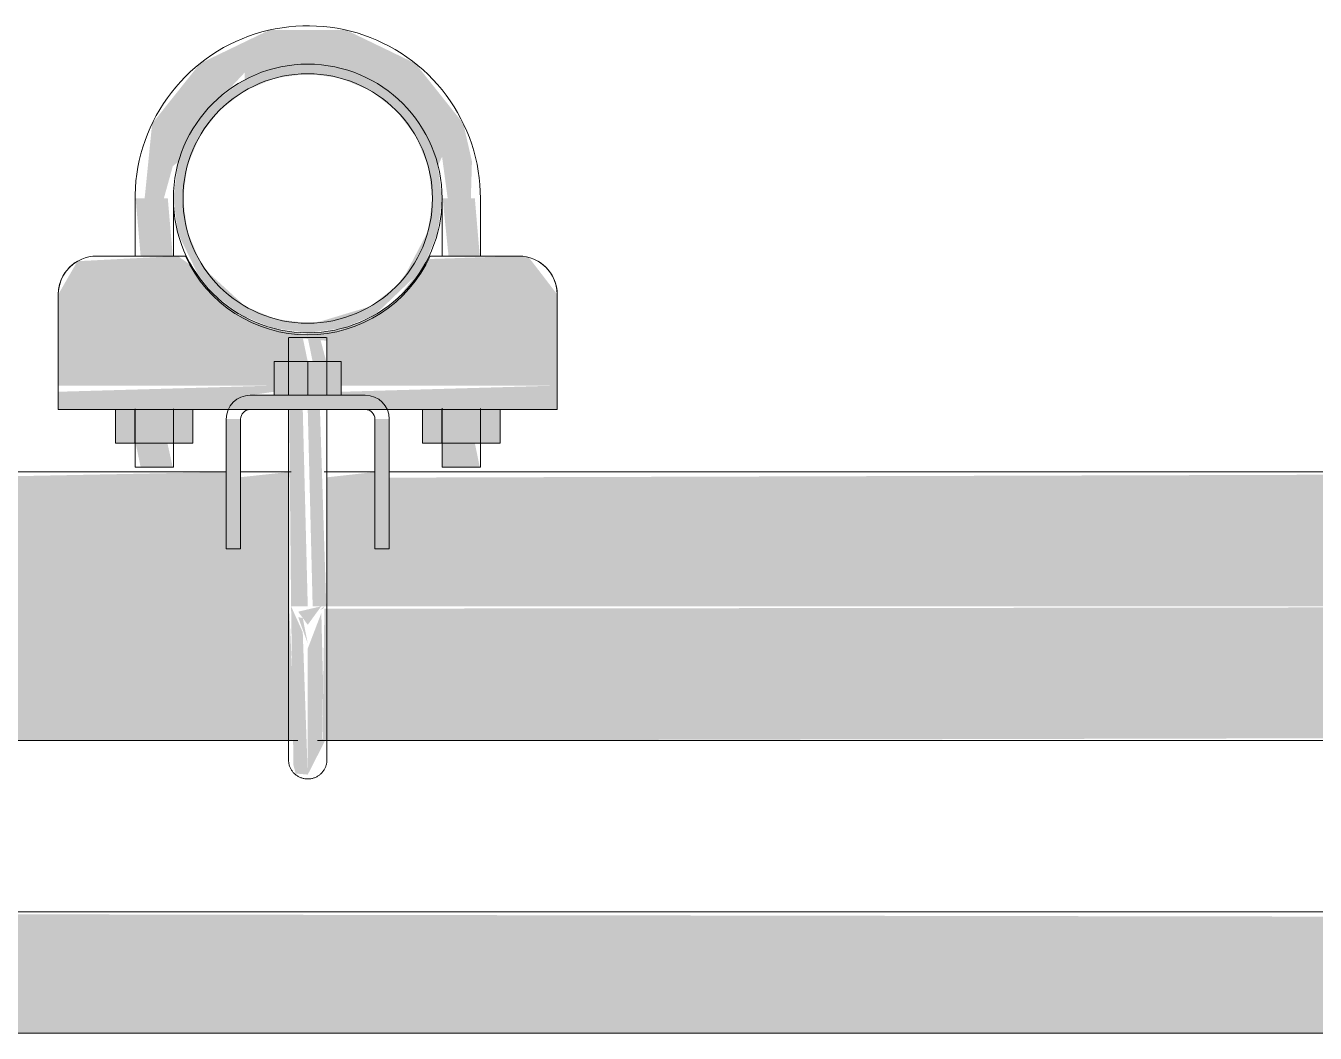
# Model space of a CAD drawing. Header units: inches. Extents: x 21380 to 98133, y -290 to 853.
# Drawn here: x 25592.5 to 25609.29, y 281.37 to 294.5 of the extents above; entities that cross this region are included whole.
import ezdxf

# ---------------------------------------------------------------- set-up
doc = ezdxf.new("R2010")
doc.units = ezdxf.units.IN
doc.header["$MEASUREMENT"] = 0
doc.layers.add('Q-SPCQ', color=91, linetype='Continuous', lineweight=9)

# ---------------------------------------------------------------- blocks, each defined once
blk = doc.blocks.new('Basketball_Backstop-Performance_Sports_Systems-3103-Ceiling_Hung - 27_-0_ to 27_-11 7_8_-706978-Building Section - East_West looking North')
at = {"layer": 'Q-SPCQ'}
for points in [[(25594.104, 292.25), (25594.294, 292.25), (25594.411, 292.671), (25594.492, 292.735), (25594.761, 293.266), (25595.346, 293.889), (25595.346, 293.787), (25595.996, 293.977), (25596.421, 293.967), (25596.794, 293.869), (25597.22, 293.63), (25597.577, 293.265), (25597.802, 292.842), (25597.863, 292.671), (25597.919, 292.794), (25597.992, 292.25), (25598.044, 292.25), (25598.294, 292.25), (25598.308, 292.733), (25598.196, 293.226), (25597.572, 294.009), (25596.669, 294.444), (25595.668, 294.444), (25594.766, 294.009), (25594.142, 293.226), (25594.044, 292.25)], [(25592.919, 289.812), (25595.731, 289.812), (25595.731, 290.125), (25595.927, 290.125), (25595.992, 290.437), (25596.41, 290.397), (25596.41, 290.125), (25596.606, 290.125), (25596.606, 289.812), (25599.419, 289.812), (25599.419, 291), (25599.048, 291.483), (25598.919, 291.5), (25597.738, 291.461), (25597.318, 290.92), (25596.981, 290.688), (25596.589, 290.539), (25596.104, 290.487), (25595.667, 290.56), (25595.274, 290.734), (25594.923, 291.013), (25594.652, 291.375), (25594.478, 291.5), (25593.169, 291.433), (25592.919, 291)], [(25596.169, 289.687), (25596.169, 290.125), (25595.731, 290.125), (25595.731, 289.687)], [(25596.169, 289.687), (25596.606, 289.687), (25596.606, 290.125), (25596.169, 290.125)], [(25593.664, 289.062), (25593.916, 289.062), (25593.916, 289.5), (25593.664, 289.5)], [(25593.916, 289.062), (25594.421, 289.062), (25594.421, 289.5), (25593.916, 289.5)], [(25594.674, 289.062), (25594.674, 289.5), (25594.421, 289.5), (25594.421, 289.062)], [(25597.664, 289.062), (25597.916, 289.062), (25597.916, 289.5), (25597.664, 289.5)], [(25597.916, 289.062), (25598.421, 289.062), (25598.421, 289.5), (25597.916, 289.5)], [(25598.674, 289.062), (25598.674, 289.5), (25598.421, 289.5), (25598.421, 289.062)], [(25596.169, 284.744), (25596.395, 285.187), (25596.355, 285.207), (25596.369, 285.902), (25596.346, 286.849), (25596.169, 286.386), (25596.169, 284.961)]]:
    blk.add_hatch(color=256, dxfattribs=at).paths.add_polyline_path(points, flags=0)
h = blk.add_hatch(color=256, dxfattribs=at)
h.paths.add_polyline_path([(25596.169, 290.5), (25596.622, 290.56), (25597.044, 290.734), (25597.603, 291.269), (25597.684, 291.375), (25597.859, 291.797), (25597.919, 292.25), (25597.859, 292.703), (25597.684, 293.125), (25597.406, 293.487), (25597.044, 293.766), (25596.622, 293.94), (25596.169, 294), (25595.716, 293.94), (25595.294, 293.766), (25594.931, 293.487), (25594.653, 293.125), (25594.478, 292.703), (25594.419, 292.25), (25594.478, 291.797), (25594.735, 291.269), (25594.931, 291.013), (25595.294, 290.734), (25595.716, 290.56)], flags=0)
h.paths.add_polyline_path([(25596.169, 290.625), (25595.748, 290.68), (25595.356, 290.843), (25594.891, 291.269), (25594.761, 291.437), (25594.599, 291.829), (25594.544, 292.25), (25594.599, 292.671), (25594.761, 293.062), (25595.02, 293.399), (25595.356, 293.657), (25595.748, 293.82), (25596.169, 293.875), (25596.589, 293.82), (25596.981, 293.657), (25597.318, 293.399), (25597.576, 293.062), (25597.738, 292.671), (25597.794, 292.25), (25597.738, 291.829), (25597.446, 291.269), (25597.318, 291.101), (25596.981, 290.843), (25596.328, 290.646)], flags=0)
h = blk.add_hatch(color=256, dxfattribs=at)
h.paths.add_polyline_path([(25594.294, 288.75), (25594.41, 288.75), (25594.341, 289.062), (25593.927, 289.062), (25593.992, 288.75), (25594.233, 288.75)], flags=0)
h.paths.add_polyline_path([(25594.118, 291.5), (25594.41, 291.5), (25594.346, 292.25), (25593.927, 292.25), (25593.992, 291.5), (25594.104, 291.5)], flags=0)
h = blk.add_hatch(color=256, dxfattribs=at)
h.paths.add_polyline_path([(25597.952, 288.75), (25598.41, 288.75), (25598.346, 289.062), (25597.927, 289.062), (25597.927, 288.75)], flags=0)
h.paths.add_polyline_path([(25598.155, 291.5), (25598.41, 291.5), (25598.346, 292.25), (25597.927, 292.25), (25598.003, 291.5), (25598.104, 291.5)], flags=0)
h = blk.add_hatch(color=256, dxfattribs=at)
h.paths.add_polyline_path([(25595.992, 286.937), (25596.169, 286.937), (25596.104, 289.5), (25595.927, 289.5), (25595.952, 286.937)], flags=0)
h.paths.add_polyline_path([(25595.95, 290.125), (25596.169, 290.125), (25596.104, 290.437), (25595.927, 290.437), (25595.927, 290.125)], flags=0)
h = blk.add_hatch(color=256, dxfattribs=at)
h.paths.add_polyline_path([(25596.328, 286.937), (25596.41, 286.937), (25596.328, 289.5), (25596.169, 289.5), (25596.233, 286.937), (25596.294, 286.937)], flags=0)
h.paths.add_polyline_path([(25596.341, 290.125), (25596.41, 290.125), (25596.328, 290.437), (25596.169, 290.437), (25596.233, 290.125), (25596.328, 290.125)], flags=0)
h = blk.add_hatch(color=256, dxfattribs=at)
h.paths.add_polyline_path([(25599.419, 289.5), (25599.419, 289.812), (25596.606, 289.732), (25596.606, 289.687), (25596.919, 289.616), (25596.919, 289.5)], flags=0)
h.paths.add_polyline_path([(25595.419, 289.5), (25595.419, 289.687), (25595.731, 289.732), (25595.731, 289.812), (25592.919, 289.732), (25592.919, 289.5)], flags=0)
h = blk.add_hatch(color=256, dxfattribs=at)
h.paths.add_polyline_path([(25595.294, 288.187), (25595.294, 289.375), (25595.106, 289.375), (25595.106, 288.187)], flags=0)
h.paths.add_polyline_path([(25597.044, 288.187), (25597.231, 288.187), (25597.231, 289.375), (25597.044, 289.375)], flags=0)
h.paths.add_polyline_path([(25596.919, 289.5), (25596.919, 289.687), (25595.419, 289.687), (25595.419, 289.5), (25596.328, 289.5)], flags=0)
h = blk.add_hatch(color=256, dxfattribs=at)
h.paths.add_polyline_path([(25595.927, 286.937), (25595.927, 288.687), (25595.294, 288.619), (25595.294, 288.187), (25595.106, 288.187), (25595.106, 288.687), (25592.169, 288.628), (25592.169, 286.937)], flags=0)
h.paths.add_polyline_path([(25596.41, 286.937), (25621.927, 286.937), (25621.927, 288.687), (25621.294, 288.628), (25621.294, 288.187), (25621.106, 288.187), (25621.106, 288.687), (25597.231, 288.613), (25597.231, 288.187), (25597.044, 288.187), (25597.044, 288.687), (25596.41, 288.616), (25596.41, 287.358)], flags=0)
h.paths.add_polyline_path([(25622.41, 286.937), (25647.927, 286.97), (25647.927, 288.687), (25647.294, 288.628), (25647.294, 288.187), (25647.106, 288.198), (25647.106, 288.687), (25623.231, 288.628), (25623.231, 288.187), (25623.044, 288.187), (25623.044, 288.687), (25622.41, 288.628), (25622.41, 287.162)], flags=0)
h.paths.add_polyline_path([(25652.169, 286.937), (25652.169, 288.687), (25649.231, 288.628), (25649.231, 288.187), (25649.044, 288.189), (25648.967, 288.687), (25648.41, 288.628), (25648.41, 286.937), (25648.967, 286.937)], flags=0)
h = blk.add_hatch(color=256, dxfattribs=at)
h.paths.add_polyline_path([(25622.044, 286.937), (25622.169, 286.711), (25622.104, 286.937)], flags=0)
h.paths.add_polyline_path([(25596.346, 286.937), (25596.044, 286.867), (25596.169, 286.696), (25596.328, 286.914)], flags=0)
h.paths.add_polyline_path([(25596.385, 286.937), (25596.328, 286.89), (25596.371, 286.906)], flags=0)
h.paths.add_polyline_path([(25596.404, 285.187), (25621.947, 285.247), (25621.927, 286.937), (25596.386, 286.906), (25596.361, 285.187)], flags=0)
h.paths.add_polyline_path([(25595.974, 285.187), (25595.992, 285.479), (25595.927, 286.937), (25592.169, 286.937), (25592.169, 285.187), (25595.934, 285.187)], flags=0)
h.paths.add_polyline_path([(25647.992, 286.937), (25648.169, 286.696), (25648.294, 286.937), (25648.044, 286.937)], flags=0)
h.paths.add_polyline_path([(25622.385, 286.937), (25622.233, 286.937), (25622.294, 286.73), (25622.346, 286.847)], flags=0)
h.paths.add_polyline_path([(25622.385, 285.674), (25622.169, 286.042), (25622.072, 285.613), (25622.294, 285.62), (25622.347, 285.645)], flags=0)
h.paths.add_polyline_path([(25622.392, 285.187), (25647.984, 285.259), (25647.952, 286.937), (25622.385, 286.937), (25622.391, 285.217)], flags=0)
h.paths.add_polyline_path([(25648.385, 286.937), (25648.346, 286.937), (25648.346, 286.849)], flags=0)
h.paths.add_polyline_path([(25648.361, 285.187), (25652.169, 285.247), (25652.169, 286.937), (25648.385, 286.937), (25648.36, 285.191)], flags=0)
h = blk.add_hatch(color=256, dxfattribs=at)
h.paths.add_polyline_path([(25596.169, 286.454), (25596.104, 286.784), (25596.044, 286.796), (25596.104, 286.631)], flags=0)
h.paths.add_polyline_path([(25596.169, 284.744), (25596.104, 286.599), (25595.952, 286.937), (25595.983, 284.867), (25596.011, 284.759)], flags=0)
h = blk.add_hatch(color=256, dxfattribs=at)
h.paths.add_polyline_path([(25574.174, 281.375), (25620.674, 281.375), (25620.674, 282.875), (25574.174, 282.955), (25574.174, 281.503)], flags=0)
h.paths.add_polyline_path([(25623.674, 281.375), (25670.174, 281.375), (25670.174, 282.955), (25623.674, 282.875), (25623.674, 281.503)], flags=0)
h.paths.add_polyline_path([(25622.356, 282.237), (25622.23, 282.059), (25622.258, 282.231), (25622.271, 282.232)], flags=0)
h.paths.add_polyline_path([(25622.356, 281.808), (25622.271, 282.396), (25621.981, 282.312), (25621.986, 282.236), (25622.169, 282.226), (25622.174, 282.055), (25622.233, 282.052), (25622.337, 281.814)], flags=0)
h.paths.add_polyline_path([(25622.079, 281.835), (25622.1, 281.844), (25621.981, 282.237), (25621.986, 281.99), (25622.077, 281.839)], flags=0)
h.paths.add_polyline_path([(25622.481, 281.915), (25622.544, 282.125), (25622.481, 281.937)], flags=0)
for p, q in [((25593.919, 292.25), (25593.919, 291.5)), ((25594.419, 291.5), (25594.419, 292.25)), ((25597.919, 292.25), (25597.919, 291.5)), ((25598.419, 291.5), (25598.419, 292.25)), ((25594.575, 291.5), (25593.419, 291.5)), ((25598.919, 291.5), (25597.763, 291.5)), ((25592.919, 289.812), (25592.919, 291)), ((25599.419, 291), (25599.419, 289.812)), ((25595.919, 290.437), (25595.919, 289.687)), ((25595.927, 290.437), (25596.169, 290.437)), ((25596.169, 290.437), (25596.41, 290.437)), ((25596.419, 289.687), (25596.419, 290.437)), ((25595.731, 290.125), (25596.169, 290.125)), ((25595.731, 290.125), (25595.731, 289.687)), ((25596.169, 290.125), (25596.606, 290.125)), ((25596.169, 289.687), (25596.169, 290.125)), ((25596.606, 290.125), (25596.606, 289.687)), ((25592.919, 289.5), (25592.919, 289.812)), ((25599.419, 289.812), (25599.419, 289.5)), ((25596.919, 289.687), (25595.419, 289.687)), ((25592.919, 289.5), (25595.419, 289.5)), ((25593.664, 289.062), (25593.664, 289.5)), ((25593.916, 289.5), (25593.916, 289.062)), ((25593.919, 289.511), (25593.919, 288.75)), ((25594.419, 288.75), (25594.419, 289.511)), ((25594.421, 289.5), (25594.421, 289.062)), ((25594.674, 289.5), (25594.674, 289.062)), ((25595.419, 289.5), (25596.919, 289.5)), ((25595.919, 289.5), (25595.919, 288.684)), ((25595.919, 289.5), (25595.919, 286.937)), ((25596.419, 288.683), (25596.419, 289.5)), ((25596.419, 286.937), (25596.419, 289.5)), ((25596.919, 289.5), (25599.419, 289.5)), ((25597.664, 289.5), (25597.664, 289.062)), ((25597.916, 289.5), (25597.916, 289.062)), ((25597.919, 289.518), (25597.919, 288.75)), ((25598.419, 288.75), (25598.419, 289.515)), ((25598.421, 289.5), (25598.421, 289.062)), ((25598.674, 289.062), (25598.674, 289.5)), ((25595.106, 289.375), (25595.106, 288.187)), ((25595.294, 288.187), (25595.294, 289.375)), ((25597.044, 288.187), (25597.044, 289.375)), ((25597.231, 289.375), (25597.231, 288.187)), ((25593.916, 289.062), (25593.664, 289.062)), ((25594.421, 289.062), (25593.916, 289.062)), ((25594.674, 289.062), (25594.421, 289.062)), ((25597.916, 289.062), (25597.664, 289.062)), ((25598.421, 289.062), (25597.916, 289.062)), ((25598.674, 289.062), (25598.421, 289.062)), ((25595.106, 288.687), (25592.169, 288.687)), ((25593.919, 288.75), (25593.927, 288.75)), ((25594.419, 288.75), (25593.919, 288.75)), ((25594.41, 288.75), (25594.419, 288.75)), ((25595.952, 288.687), (25595.294, 288.687)), ((25597.044, 288.687), (25596.385, 288.687)), ((25621.106, 288.687), (25597.231, 288.687)), ((25598.419, 288.75), (25597.919, 288.75)), ((25597.919, 288.75), (25597.927, 288.75)), ((25598.41, 288.75), (25598.419, 288.75)), ((25595.106, 288.197), (25595.106, 287.824)), ((25595.106, 287.687), (25595.106, 288.187)), ((25595.294, 287.824), (25595.294, 288.197)), ((25595.294, 288.187), (25595.294, 287.687)), ((25597.044, 288.197), (25597.044, 287.824)), ((25597.044, 287.687), (25597.044, 288.187)), ((25597.231, 287.824), (25597.231, 288.197)), ((25597.231, 288.187), (25597.231, 287.687)), ((25595.106, 287.819), (25595.106, 287.687)), ((25595.294, 287.687), (25595.294, 287.819)), ((25597.044, 287.819), (25597.044, 287.687)), ((25597.231, 287.687), (25597.231, 287.819)), ((25595.106, 287.687), (25595.294, 287.687)), ((25595.294, 287.687), (25595.106, 287.687)), ((25597.044, 287.687), (25597.231, 287.687)), ((25597.231, 287.687), (25597.044, 287.687)), ((25592.169, 285.187), (25596.038, 285.187)), ((25596.296, 285.187), (25621.881, 285.187)), ((25574.174, 282.955), (25621.669, 282.955)), ((25618.861, 281.375), (25574.174, 281.375))]:
    blk.add_line(p, q, dxfattribs=at)
at = {"layer": 'Q-SPCQ', "flags": 128}
for points in [[(25598.419, 292.25), (25598.417, 292.34), (25598.412, 292.43), (25598.403, 292.519), (25598.39, 292.608), (25598.374, 292.697), (25598.354, 292.785), (25598.331, 292.872), (25598.305, 292.958), (25598.275, 293.043), (25598.241, 293.126), (25598.204, 293.208), (25598.165, 293.289), (25598.121, 293.368), (25598.075, 293.445), (25598.026, 293.52), (25597.974, 293.594), (25597.918, 293.665), (25597.86, 293.734), (25597.8, 293.8), (25597.736, 293.864), (25597.671, 293.925), (25597.602, 293.984), (25597.532, 294.04), (25597.459, 294.093), (25597.384, 294.143), (25597.308, 294.19), (25597.229, 294.234), (25597.149, 294.275), (25597.067, 294.313), (25596.984, 294.347), (25596.9, 294.378), (25596.814, 294.406), (25596.727, 294.43), (25596.64, 294.45), (25596.551, 294.467), (25596.462, 294.481), (25596.373, 294.491), (25596.283, 294.497), (25596.193, 294.5), (25596.103, 294.499), (25596.013, 294.495), (25595.924, 294.487), (25595.834, 294.475), (25595.746, 294.46), (25595.658, 294.441), (25595.57, 294.419), (25595.484, 294.393), (25595.399, 294.364), (25595.315, 294.332), (25595.232, 294.296), (25595.151, 294.257), (25595.072, 294.215), (25594.994, 294.169), (25594.918, 294.121), (25594.845, 294.069), (25594.773, 294.015), (25594.704, 293.957), (25594.636, 293.898), (25594.572, 293.835), (25594.51, 293.77), (25594.45, 293.702), (25594.394, 293.632), (25594.34, 293.56), (25594.289, 293.486), (25594.241, 293.41), (25594.196, 293.332), (25594.154, 293.252), (25594.116, 293.171), (25594.081, 293.088), (25594.049, 293.004), (25594.02, 292.918), (25593.995, 292.832), (25593.974, 292.745), (25593.956, 292.656), (25593.941, 292.568), (25593.93, 292.478), (25593.923, 292.388), (25593.919, 292.299), (25593.919, 292.25)], [(25595.919, 286.937), (25595.919, 286.858), (25595.919, 286.778), (25595.919, 286.698), (25595.919, 286.619), (25595.919, 286.54), (25595.919, 286.462), (25595.919, 286.385), (25595.919, 286.308), (25595.919, 286.233), (25595.919, 286.159), (25595.919, 286.086), (25595.919, 286.014), (25595.919, 285.944), (25595.919, 285.875), (25595.919, 285.808), (25595.919, 285.743), (25595.919, 285.68), (25595.919, 285.619), (25595.919, 285.56), (25595.919, 285.503), (25595.919, 285.448), (25595.919, 285.396), (25595.919, 285.346), (25595.919, 285.299), (25595.919, 285.255), (25595.919, 285.213), (25595.919, 285.174), (25595.919, 285.137), (25595.919, 285.104), (25595.919, 285.073), (25595.919, 285.046), (25595.919, 285.021), (25595.919, 285), (25595.919, 284.982), (25595.919, 284.967), (25595.919, 284.955), (25595.919, 284.946), (25595.919, 284.94), (25595.919, 284.938)], [(25596.419, 284.937), (25596.419, 284.939), (25596.419, 284.944), (25596.419, 284.952), (25596.419, 284.963), (25596.419, 284.977), (25596.419, 284.995), (25596.419, 285.015), (25596.419, 285.039), (25596.419, 285.066), (25596.419, 285.095), (25596.419, 285.128), (25596.419, 285.164), (25596.419, 285.202), (25596.419, 285.243), (25596.419, 285.287), (25596.419, 285.333), (25596.419, 285.382), (25596.419, 285.434), (25596.419, 285.488), (25596.419, 285.544), (25596.419, 285.603), (25596.419, 285.663), (25596.419, 285.726), (25596.419, 285.79), (25596.419, 285.857), (25596.419, 285.925), (25596.419, 285.995), (25596.419, 286.066), (25596.419, 286.139), (25596.419, 286.213), (25596.419, 286.288), (25596.419, 286.364), (25596.419, 286.441), (25596.419, 286.519), (25596.419, 286.598), (25596.419, 286.677), (25596.419, 286.756), (25596.419, 286.836), (25596.419, 286.916), (25596.419, 286.937)], [(25595.919, 284.937), (25595.919, 284.939), (25595.919, 284.944), (25595.919, 284.952), (25595.919, 284.963), (25595.919, 284.977), (25595.919, 284.995), (25595.919, 285.015), (25595.919, 285.039), (25595.919, 285.066), (25595.919, 285.095), (25595.919, 285.128), (25595.919, 285.164), (25595.919, 285.202)], [(25596.419, 285.213), (25596.419, 285.174), (25596.419, 285.137), (25596.419, 285.104), (25596.419, 285.073), (25596.419, 285.046), (25596.419, 285.021), (25596.419, 285), (25596.419, 284.982), (25596.419, 284.967), (25596.419, 284.955), (25596.419, 284.946), (25596.419, 284.94), (25596.419, 284.938)], [(25596.169, 284.687), (25596.159, 284.688), (25596.149, 284.688), (25596.139, 284.689), (25596.129, 284.691), (25596.119, 284.692), (25596.109, 284.695), (25596.1, 284.697), (25596.09, 284.7), (25596.081, 284.704), (25596.071, 284.707), (25596.062, 284.711), (25596.053, 284.716), (25596.045, 284.721), (25596.036, 284.726), (25596.028, 284.731), (25596.019, 284.737), (25596.012, 284.743), (25596.004, 284.75), (25595.997, 284.756), (25595.989, 284.763), (25595.983, 284.771), (25595.976, 284.778), (25595.97, 284.786), (25595.964, 284.794), (25595.958, 284.802), (25595.953, 284.811), (25595.948, 284.82), (25595.944, 284.829), (25595.94, 284.838), (25595.936, 284.847), (25595.932, 284.856), (25595.929, 284.866), (25595.927, 284.875), (25595.924, 284.885), (25595.922, 284.895), (25595.921, 284.905), (25595.92, 284.915), (25595.919, 284.925), (25595.919, 284.935), (25595.919, 284.937)], [(25596.419, 284.937), (25596.419, 284.928), (25596.418, 284.918), (25596.417, 284.908), (25596.416, 284.898), (25596.414, 284.888), (25596.412, 284.878), (25596.409, 284.868), (25596.406, 284.859), (25596.403, 284.849), (25596.399, 284.84), (25596.395, 284.831), (25596.391, 284.822), (25596.386, 284.813), (25596.381, 284.805), (25596.375, 284.796), (25596.369, 284.788), (25596.363, 284.78), (25596.357, 284.773), (25596.35, 284.765), (25596.343, 284.758), (25596.336, 284.751), (25596.328, 284.745), (25596.32, 284.739), (25596.312, 284.733), (25596.304, 284.727), (25596.295, 284.722), (25596.287, 284.717), (25596.278, 284.712), (25596.269, 284.708), (25596.259, 284.704), (25596.25, 284.701), (25596.24, 284.698), (25596.231, 284.695), (25596.221, 284.693), (25596.211, 284.691), (25596.201, 284.69), (25596.191, 284.689), (25596.181, 284.688), (25596.171, 284.688), (25596.169, 284.687)]]:
    blk.add_lwpolyline(points, dxfattribs=at)
at = {"layer": 'Q-SPCQ'}
for centre, radius, start, end in [((25596.169, 292.25), 1.75, 0, 180), ((25596.169, 292.25), 1.625, 0, 180), ((25596.169, 292.25), 1.75, 180, 0), ((25596.169, 292.25), 1.625, 180, 0), ((25593.419, 291), 0.5, 90, 180), ((25596.169, 292.223), 1.75, 204.3958, 335.6042), ((25598.919, 291), 0.5, 0, 90), ((25593.419, 291), 0.5, 120, 180), ((25598.919, 291), 0.5, 0, 60), ((25595.419, 289.375), 0.312, 90, 180), ((25596.919, 289.375), 0.312, 0, 90), ((25595.419, 289.375), 0.125, 90, 180), ((25596.919, 289.375), 0.125, 0, 90)]:
    blk.add_arc(centre, radius, start, end, dxfattribs=at)

msp = doc.modelspace()

# ---------------------------------------------------------------- block references
at = {"layer": 'Q-SPCQ'}
msp.add_blockref('Basketball_Backstop-Performance_Sports_Systems-3103-Ceiling_Hung - 27_-0_ to 27_-11 7_8_-706978-Building Section - East_West looking North', (0, 0), dxfattribs=at)

doc.saveas('drawing.dxf')
